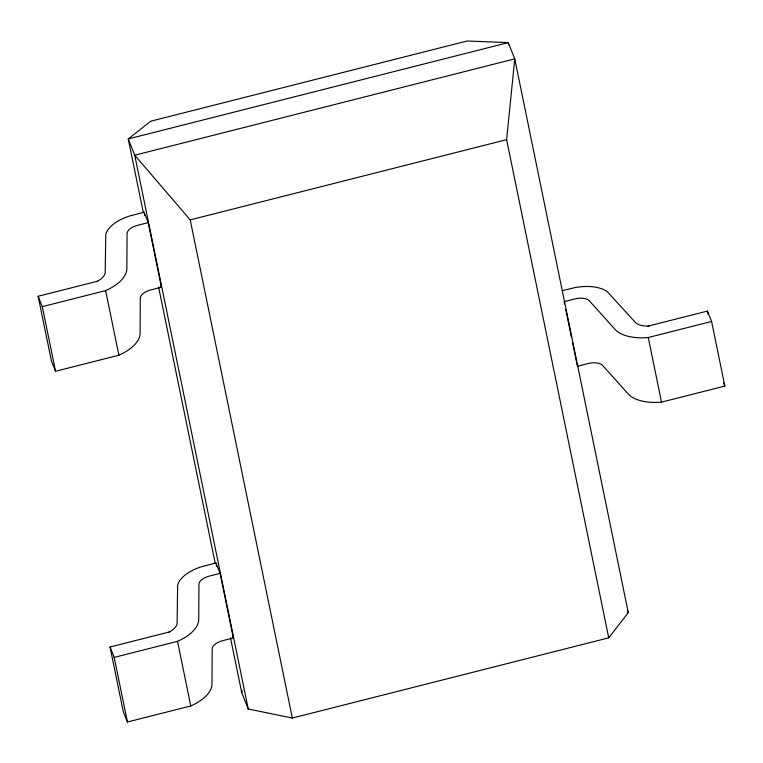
<?xml version="1.0" encoding="UTF-8"?>
<svg xmlns="http://www.w3.org/2000/svg" width="763" height="763" viewBox="0 0 763 763"><rect width="100%" height="100%" fill="white"/><g stroke="black" fill="none" stroke-linecap="round" stroke-linejoin="round"><path stroke-width="1.14" d="M230.521 637.944L241.747 692.747L248.252 708.999L292.324 718.05L608.731 637.839L506.622 139.667L514.758 58.875L508.253 42.614L467.156 40.992L150.75 121.203L128.241 138.952L143.291 212.4M241.747 692.747L242.1 690.41M608.731 637.839L628.264 612.66L514.758 58.875L134.746 155.213L128.241 138.952L508.253 42.614L508.73 44.941M96.663 281.661L98.055 280.908A20.019 10.129 -11.6 0 0 105.227 272.792L105.742 234.699A35.203 17.816 -11.6 0 1 129.643 215.986L144.054 212.228L148.203 222.615L161.451 287.222L150.893 289.902A13.324 6.743 -11.6 0 0 140.306 298.19L140.096 333.269A41.889 21.202 -11.6 0 1 118.885 355.215L55.546 371.266L51.398 360.88L38.15 296.273L97.674 281.185M168.547 632.403L169.949 631.65A20.019 10.129 -11.6 0 0 177.121 623.533L177.636 585.431A35.203 17.816 -11.6 0 1 201.537 566.718L215.939 562.96L220.097 573.347L233.335 637.963L222.777 640.634A13.324 6.743 -11.6 0 0 212.19 648.931L211.98 684.001A41.889 21.202 -11.6 0 1 190.769 705.947L127.44 722.008L123.282 711.621L110.044 647.014L169.567 631.917M148.203 222.615L137.645 225.295A13.324 6.743 -11.6 0 0 127.059 233.583L126.849 268.662A41.889 21.202 -11.6 0 1 105.637 290.608L42.308 306.659L38.15 296.273M248.252 708.999L134.746 155.213L190.216 219.878L506.622 139.667M562.245 290.693L574.491 287.689A35.203 17.816 -11.6 0 1 607.577 291.962L635.674 322.797A20.019 10.129 -11.6 0 0 647.415 326.116L649.103 326.087M647.93 326.163L707.454 311.075L711.602 321.461L724.85 386.078L661.511 402.13A41.889 21.202 -11.6 0 1 628.273 393.994L602.627 365.467A13.324 6.743 -11.6 0 0 587.958 363.579L577.41 366.25L572.679 343.178M564.639 303.951L564.162 301.643L574.72 298.972A13.324 6.743 -11.6 0 1 589.379 300.86L615.026 329.378A41.889 21.202 -11.6 0 0 648.273 337.523L711.602 321.461M220.097 573.347L209.539 576.027A13.324 6.743 -11.6 0 0 198.952 584.324L198.742 619.394A41.889 21.202 -11.6 0 1 177.531 641.34L114.192 657.401L110.044 647.014M723.601 382.959L724.85 386.078M627.396 610.495L628.264 612.66M160.612 285.152L161.451 287.222M232.505 635.884L233.335 637.963M707.454 311.075L708.159 314.537M648.273 337.523L661.511 402.13M565.822 309.721L571.497 337.408M190.216 219.878L292.324 718.05M144.054 212.228L144.76 215.691M215.939 562.96L216.644 566.423M158.59 287.022L215.223 563.332M105.637 290.608L118.885 355.215M177.531 641.34L190.769 705.947M42.308 306.659L55.546 371.266M114.192 657.401L127.44 722.008"/></g></svg>
